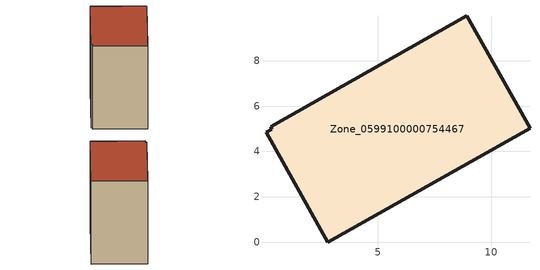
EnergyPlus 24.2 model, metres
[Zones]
Zone_0599100000754467
 floor ground (C_G): 0.06,4.84 0.33,4.99 0.26,5.09 8.92,9.98 11.71,5.03 2.77,0 z0.43
 wall outside (C_F): 2.77,0 11.71,5.03 8.92,9.98 0.26,5.09 0.33,4.99 0.06,4.84 2.77,0 z0.43:9.57
 roof outside (C_R): 0.33,4.99 0.06,4.84 2.77,0 11.71,5.03 8.92,9.98 0.26,5.09 z9.57
[BUILDING]
Pand.0599100000754467: North Axis=0; Terrain=City; Loads Convergence Tolerance Value=0.04; Temperature Convergence Tolerance Value=0.4; Solar Distribution=FullExterior; Maximum Number of Warmup Days=25; Minimum Number of Warmup Days=1
[Site:Location]
Rotterdam.The.Hague.AP_ZH_NLD Design_Conditions: Latitude=51.96; Longitude=4.45; Time Zone=1; Elevation=-4.5
[SITE:GROUNDTEMPERATURE:BUILDINGSURFACE]
18, 18, 18, 18, 18, 18, 18, 18, 18, 18, 18, 18
[MATERIAL] Thermal Absorptance=0.9; Solar Absorptance=0.7; Visible Absorptance=0.7
Name | Roughness | Thickness | Conductivity | Density | Specific Heat
G.TC.2006-2014 | MediumSmooth | 0.15 | 0.06 | 540 | 1210
F.TC.2006-2014 | Rough | 0.3 | 0.12 | 1920 | 840
R.TC.2006-2014 | MediumRough | 0.2 | 0.08 | 1500 | 1000
[CONSTRUCTION]
C_G: G.TC.2006-2014
C_F: F.TC.2006-2014
C_R: R.TC.2006-2014
[ZONE]
Zone_0599100000754467: Type=1; Multiplier=1; Ceiling Height=Autocalculate; Volume=Autocalculate; Floor Area=autocalculate; Part of Total Floor Area=Yes
[ZONEINFILTRATION:DESIGNFLOWRATE]
Infil_Zone_0599100000754467: Zone or ZoneList or Space or SpaceList=Zone_0599100000754467; Schedule=AlwaysOn; Design Flow Rate Calculation Method=Flow/Area; Flow Rate per Floor Area=0.0015; Constant Term Coefficient=1; Temperature Term Coefficient=0; Velocity Term Coefficient=0; Velocity Squared Term Coefficient=0
[HVACTEMPLATE:ZONE:IDEALLOADSAIRSYSTEM]
Zone_0599100000754467: Maximum Heating Supply Air Temperature=50; Minimum Cooling Supply Air Temperature=13; Maximum Heating Supply Air Humidity Ratio=0.0156; Minimum Cooling Supply Air Humidity Ratio=0.0077; Heating Limit=NoLimit; Cooling Limit=NoLimit; Dehumidification Control Type=ConstantSensibleHeatRatio; Cooling Sensible Heat Ratio=0.7; Dehumidification Setpoint=60; Humidification Control Type=None; Humidification Setpoint=30; Outdoor Air Method=None; Outdoor Air Flow Rate per Person=0.00944; Outdoor Air Flow Rate per Zone Floor Area=0; Outdoor Air Flow Rate per Zone=0; Demand Controlled Ventilation Type=None; Outdoor Air Economizer Type=NoEconomizer; Heat Recovery Type=None; Sensible Heat Recovery Effectiveness=0.7; Latent Heat Recovery Effectiveness=0.65
[ZONECONTROL:THERMOSTAT]
ThermostatControl_Zone_0599100000754467: Zone or ZoneList=Zone_0599100000754467; Control Type Schedule=DualSetpointControlType; Control 1=Thermostat_Zone_0599100000754467; Temperature Difference Between Cutout And Setpoint=0
[THERMOSTATSETPOINT:DUALSETPOINT]
Thermostat_Zone_0599100000754467: Heating Setpoint Temperature Schedule=HeatingSetpoint_Zone_0599100000754467; Cooling Setpoint Temperature Schedule=CoolingSetpoint_Zone_0599100000754467
[SCHEDULE:COMPACT]
HeatingSetpoint_Zone_0599100000754467: Through: 12/31, For: AllDays, Until: 24:00, 21
CoolingSetpoint_Zone_0599100000754467: Through: 12/31, For: AllDays, Until: 24:00, 24
DualSetpointControlType: Through: 12/31, For: AllDays, Until: 24:00, 4
AlwaysOn: Through: 12/31, For: AllDays, Until: 24:00, 1
